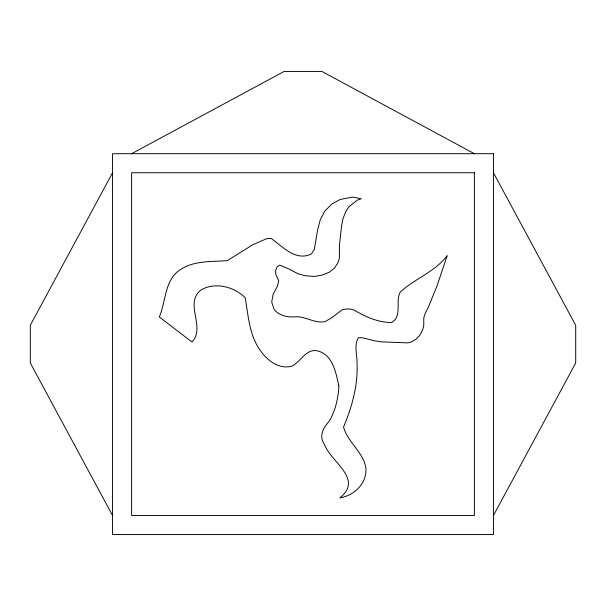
<?xml version="1.0" encoding="UTF-8"?>
<svg xmlns="http://www.w3.org/2000/svg" width="606" height="606" viewBox="0 0 606 606"><rect width="100%" height="100%" fill="white"/><g stroke="black" fill="none" stroke-linecap="round" stroke-linejoin="round"><path stroke-width="0.91" d="M112.564 172.74L30.3 325.278L30.3 362.986L112.564 515.524M493.435 515.524L575.7 362.986L575.7 325.278L493.435 172.74M131.608 153.704L284.146 71.432L321.854 71.432L474.392 153.704M338.898 385.992C338.254 398.4 335.421 410.853 328.967 421.579C323.172 427.76 318.695 436.259 324.331 444.145C330.732 462.302 363.827 478.687 339.837 497.882C354.465 495.572 367.266 483.156 365.857 467.711C363.108 451.879 347.647 442.312 343.541 426.98C351.912 407.096 358.002 385.651 357.055 363.895C357.388 355.396 353.662 345.465 358.419 337.716L362.229 337.716L374.417 340.777L381.568 341.898L407.762 342.86L411.451 341.898L416.064 339.224L419.958 335.042L422.609 329.982L423.768 325.558L423.768 317.945L424.973 313.938L428.344 307.106L436.865 286.312L447.167 255.687C434.911 271.965 414.777 278.571 400.293 292.054C395.627 300.402 400.869 311.219 395.256 319.559L391.749 322.49C379.386 322.612 367.168 317.574 356.601 311.499C352.245 308.386 347.177 308.507 342.201 309.81L331.596 317.862L324.983 321.642C315.112 323.498 306.825 317.12 297.152 316.711C288.835 317.536 279.79 316.415 274.162 309.545L271.685 301.947L273.2 294.092L277.533 286.04L278.684 280.836L275.715 274.124L275.715 270.314L277.147 266.784L279.73 265.163L288.183 268.625L297.963 273.76L305.31 275.768L314.431 276.434L321.938 275.162L329.172 272.261L334.292 268.291L337.693 263.239L339.398 258.186L339.398 245.536L341.534 226.235L343.072 218.387L345.784 211.676L348.821 206.835L357.305 200.116L361.252 198.745L352.51 197.048L340.178 199.48L331.83 204.055L324.839 211.07L320.241 219.834L317.582 230.166L314.355 249.316L311.537 253.846C295.933 261.747 282.744 246.725 271.261 238.506L267.072 238.506L252.763 244.763L227.22 260.663C211.562 261.792 194.647 260.474 180.785 269.322C164.271 279.669 166.142 301.129 159.325 316.983L191.973 342.004C206.26 327.285 183.383 303.098 201.419 289.698C215.584 281.813 234.098 286.789 245.225 297.72C248.218 315.165 249.142 333.694 259.232 348.927C266.292 359.525 277.601 369.342 291.297 366.372C301.258 362.161 306.106 346.98 319.173 351.321C333.255 356.176 335.959 373.273 338.898 385.992M493.435 153.704L112.564 153.704L112.564 534.568L493.435 534.568L493.435 153.704M474.392 172.74L131.608 172.74L131.608 515.524L474.392 515.524L474.392 172.74"/></g></svg>
